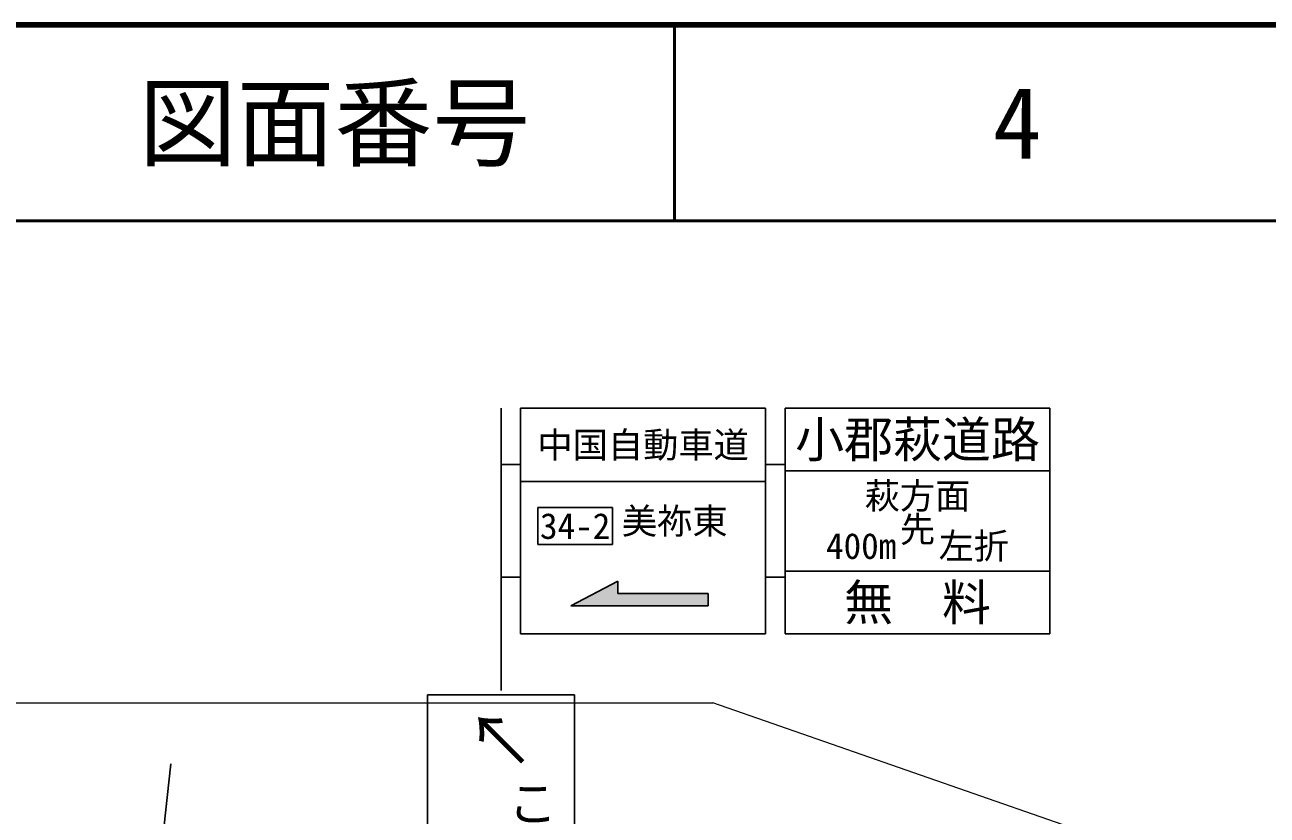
# Model space of a CAD drawing. Units: millimetres on the paper. Extents: x 40 to 680, y 20 to 380.
# Drawn here: x 510.8 to 574.3, y 339.6 to 380 of the extents above; entities that cross this region are included whole.
import ezdxf
from ezdxf.enums import TextEntityAlignment as Align

# ---------------------------------------------------------------- set-up
doc = ezdxf.new("R2010")
doc.units = ezdxf.units.MM
for name, color, linetype, lineweight in [('M-BGD', 7, 'Continuous', 25), ('M-STR-HTXT', 7, 'Continuous', 13), ('M-TTL', 2, 'Continuous', 140), ('M-TTL-LINE', 7, 'Continuous', 50)]:
    doc.layers.add(name, color=color, linetype=linetype, lineweight=lineweight)
doc.layers.add('M-TTL-TXT', color=7, linetype='Continuous')
doc.styles.add('@ＭＳ ゴシック', font='')
doc.styles.add('ＭＳ ゴシック', font='')
doc.styles.get('@ＭＳ ゴシック').set_extended_font_data('@MS Gothic')
doc.styles.get('ＭＳ ゴシック').set_extended_font_data('MS Gothic')

msp = doc.modelspace()

# ---------------------------------------------------------------- hatches: boundary and pattern name
at = {"layer": 'M-BGD'}
msp.add_hatch(color=256, dxfattribs=at).paths.add_polyline_path([(541.094, 351.591), (538.69, 350.333), (545.717, 350.333), (545.717, 350.962), (541.094, 350.962)])

# ---------------------------------------------------------------- linework, layer by layer
for p, q in [((535.129, 360.428), (535.129, 346.008)), ((536.129, 348.908), (536.129, 360.428)), ((536.129, 360.428), (548.649, 360.428)), ((548.649, 360.428), (548.649, 348.908)), ((549.649, 360.428), (563.169, 360.428)), ((549.649, 348.908), (549.649, 360.428)), ((563.169, 360.428), (563.169, 348.908)), ((535.129, 357.543), (536.129, 357.543)), ((548.649, 357.543), (549.649, 357.543)), ((549.649, 357.228), (563.169, 357.228)), ((536.129, 356.677), (548.649, 356.677)), ((537.001, 355.351), (537.001, 353.464)), ((537.001, 355.351), (540.831, 355.351)), ((540.831, 353.464), (540.831, 355.351)), ((537.001, 353.464), (540.831, 353.464)), ((535.129, 351.793), (536.129, 351.793)), ((548.649, 351.793), (549.649, 351.793)), ((549.649, 352.108), (563.169, 352.108)), ((541.094, 351.591), (538.69, 350.333)), ((541.094, 351.591), (541.094, 350.962)), ((545.717, 350.962), (541.094, 350.962)), ((545.717, 350.962), (545.717, 350.333)), ((545.717, 350.333), (538.69, 350.333)), ((536.129, 348.908), (548.649, 348.908)), ((549.649, 348.908), (563.169, 348.908)), ((531.379, 345.783), (538.879, 345.783)), ((531.379, 345.783), (531.379, 316.533)), ((538.879, 345.783), (538.879, 316.533)), ((518.256, 342.262), (517.47, 335.072))]:
    msp.add_line(p, q, dxfattribs=at)
at = {"layer": 'M-STR-HTXT'}
for p in [(420.071, 345.375), (573.602, 335.766)]:
    msp.add_line(p, (545.958, 345.375), dxfattribs=at)
at = {"layer": 'M-TTL'}
msp.add_line((680, 380), (40, 380), dxfattribs=at)
at = {"layer": 'M-TTL-LINE'}
for p, q in [((543.997, 380), (543.997, 370)), ((40, 370), (680, 370))]:
    msp.add_line(p, q, dxfattribs=at)

# ---------------------------------------------------------------- texts
at = {"layer": 'M-BGD', "style": 'ＭＳ ゴシック'}
for s, height, p in [('小郡萩道路', 1.833, (556.409, 358.828)), ('中国自動車道', 1.32, (542.389, 358.552)), ('萩方面', 1.32, (556.409, 355.948)), ('美祢東', 1.32, (544.006, 354.661)), ('34-2', 1.32, (538.916, 354.408)), ('先', 1.32, (556.409, 354.241)), ('左折', 1.32, (559.289, 353.388)), ('400m', 1.32, (553.529, 353.388)), ('無\u3000料', 1.833, (556.409, 350.508))]:
    msp.add_text(s, height=height, dxfattribs=at).set_placement(p, align=Align.MIDDLE_CENTER)
msp.add_text('→', height=2.566, rotation=135, dxfattribs=at).set_placement((535.129, 343.533), align=Align.MIDDLE_CENTER)
at = {"layer": 'M-BGD', "style": '@ＭＳ ゴシック'}
msp.add_text('この先小郡萩道路は', height=1.833, rotation=270, dxfattribs=at).set_placement((537.629, 341.533), align=Align.TOP_LEFT)
at = {"layer": 'M-TTL-TXT', "style": 'ＭＳ ゴシック'}
for s, p in [('図面番号', (526.622, 375)), ('4', (561.497, 375))]:
    msp.add_text(s, height=3.666, dxfattribs=at).set_placement(p, align=Align.MIDDLE_CENTER)

doc.saveas('drawing.dxf')
